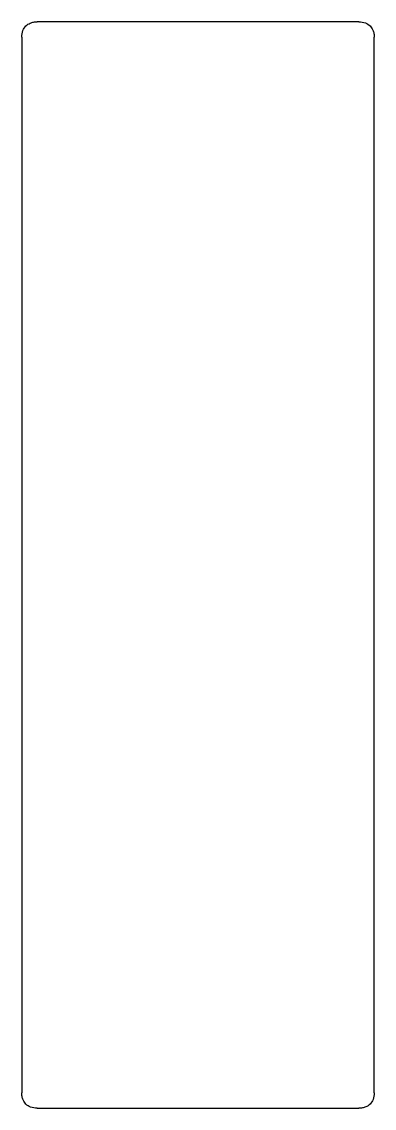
# Model space of a CAD drawing. Header units: millimetres. Extents: x -386 to -340, y -406 to -264.
import ezdxf

# ---------------------------------------------------------------- set-up
doc = ezdxf.new("R2010")
doc.units = ezdxf.units.MM
doc.layers.get('0').update_dxf_attribs({"linetype": 'CONTINUOUS'})

msp = doc.modelspace()

# ---------------------------------------------------------------- linework, layer by layer
for p, q in [((-342, -263.94), (-384, -263.94)), ((-386, -265.94), (-386, -403.94)), ((-340, -403.94), (-340, -265.94)), ((-384, -405.94), (-342, -405.94))]:
    msp.add_line(p, q)
for points in [[(-386, -265.94), (-386, -265.65), (-385.95, -265.35), (-385.75, -264.86), (-385.62, -264.66), (-385.3, -264.33), (-385.11, -264.21), (-384.76, -264.06), (-384.61, -264.01), (-384.31, -263.95), (-384.16, -263.94), (-384, -263.94)], [(-342, -263.94), (-341.71, -263.94), (-341.41, -263.99), (-340.92, -264.19), (-340.72, -264.32), (-340.39, -264.64), (-340.27, -264.83), (-340.12, -265.18), (-340.07, -265.33), (-340.01, -265.63), (-340, -265.78), (-340, -265.94)], [(-384, -405.94), (-384.29, -405.94), (-384.59, -405.89), (-385.08, -405.69), (-385.28, -405.56), (-385.61, -405.24), (-385.73, -405.05), (-385.88, -404.7), (-385.93, -404.55), (-385.99, -404.25), (-386, -404.1), (-386, -403.94)], [(-340, -403.94), (-340, -404.23), (-340.05, -404.52), (-340.25, -405.02), (-340.38, -405.22), (-340.7, -405.55), (-340.89, -405.67), (-341.24, -405.82), (-341.39, -405.87), (-341.69, -405.93), (-341.84, -405.94), (-342, -405.94)]]:
    msp.add_open_spline(points, degree=3, knots=[0, 0, 0, 0, 0.0879946, 0.0879946, 0.1597705, 0.1597705, 0.2279685, 0.2279685, 0.2739272, 0.2739272, 0.3207334, 0.3207334, 0.3207334, 0.3207334])

doc.saveas('drawing.dxf')
